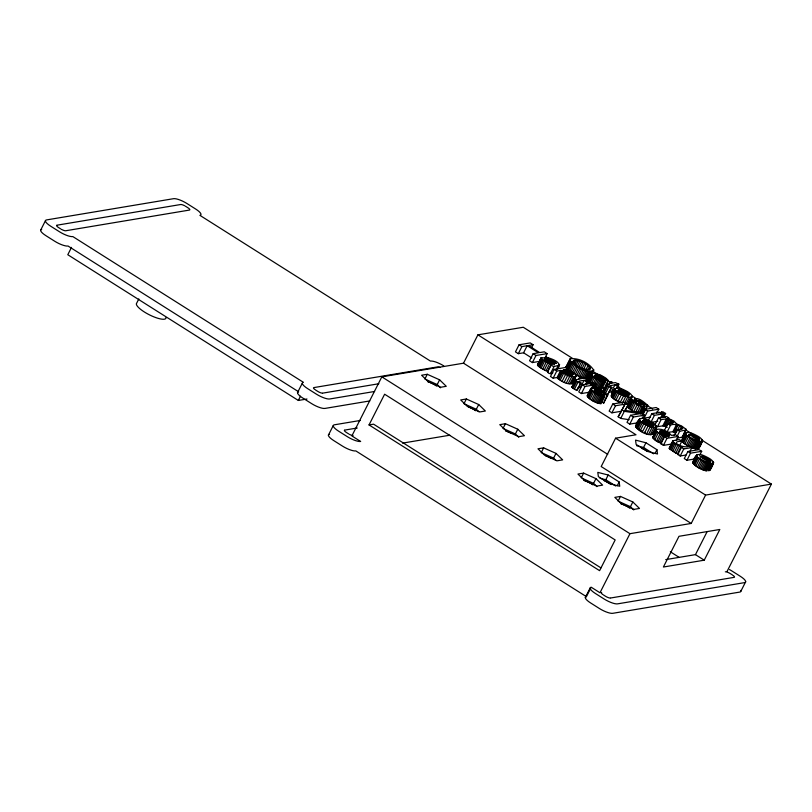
<?xml version="1.0" encoding="UTF-8"?>
<svg xmlns="http://www.w3.org/2000/svg" width="812" height="812" viewBox="0 0 812 812"><rect width="100%" height="100%" fill="white"/><g stroke="black" fill="none" stroke-linecap="round" stroke-linejoin="round"><path stroke-width="1.22" d="M632.243 396.621L632.304 396.094C630.142 392.419 625.737 390.694 622.012 388.958C616.369 385.558 611.943 390.247 611.284 396.215L614.288 399.423L620.063 402.722L623.657 395.637L629.422 397.322L632.243 396.621L627.95 405.178M653.051 434.156L656.715 426.544C654.543 422.859 650.138 421.144 646.423 419.398C640.78 415.998 636.354 420.697 635.694 426.665C639.45 431.466 646.951 436.085 653.051 434.156L652.818 432.969M641.186 413.917L644.829 406.436L637.856 400.194L640.82 401.087L644.505 403.635L643.53 406.477M685.44 433.161L686.252 435.1L691.327 438.774L687.734 445.859L683.582 443.058L681.755 440.764C683.542 432.786 686.759 430.664 693.468 433.912C696.737 435.597 700.766 437.12 702.563 440.53C697.559 455.319 694.422 446.316 702.471 441.038M711.86 463.703L700.198 456.334C698.35 460.424 708.318 461.338 710.52 463.865L706.927 470.95C701.639 469.843 695.945 467.245 692.809 462.769C694.595 454.791 697.802 452.67 704.522 455.918C707.78 457.603 711.809 459.125 713.616 462.525C708.612 477.324 705.476 468.311 713.515 463.043M696.483 455.156L696.402 455.674C699.548 460.16 705.232 462.759 710.52 463.865M557.367 369.176C563.924 362.142 550.78 358.528 545.745 357.036L553.774 361.025L556.423 363.451C546.243 357.107 530.419 354.002 551.622 364.568C547.532 369.379 545.441 375.631 552.87 372.809M608.371 380.787L602.9 391.8L608.208 380.341L605.519 377.844L600.119 374.789L592.963 373.276L591.664 373.885L588.061 380.97L589.664 383.68L593.257 376.595L591.664 373.885M607.65 395.353L607.315 396.002L604.737 393.972C598.353 385.771 585.716 390.724 602.21 394.977L604.635 396.652L601.042 403.737C595.866 402.985 590.212 400.428 587.238 396.043L591.41 388.075L597.287 388.512L604.798 392.409L607.65 395.353L603.712 403.097L600.931 401.504M611.284 396.215L614.968 388.613M635.694 426.665L639.379 419.053M698.868 448.122L702.563 440.53M709.921 470.128L713.616 462.525M587.238 396.043L590.943 388.44M633.776 401.077C636.131 394.612 644.637 402.752 647.671 405.269L645.621 409.766M677.178 438.196L682.506 437.049L686.008 429.223L681.593 425.975L676.853 424.037L673.848 421.012L667.789 418.231L668.926 418.038L666.55 416.546L658.471 417.896L654.878 424.98M682.506 437.049L686.008 429.223M593.714 370.12L593.582 370.577C585.219 373.002 574.287 366.567 569.659 359.635L570.085 358.823C578.662 357.615 589.096 362.883 593.714 370.12L587.959 381.478M653.751 425.183C638.455 427.528 639.998 412.141 653.751 425.183L652.726 427.213M551.622 364.568C551.652 367.937 557.215 365.806 559.61 364.832M604.219 381.873L605.447 379.407C599.063 371.206 586.437 376.159 602.93 380.412L605.356 382.087L601.763 389.181L594.841 387.019M40.6 230.253L45.391 220.803M71.517 247.376L67.792 254.724L298.339 400.458L306.997 399.017M138.832 298.907L136.7 303.109A16.484 4.344 26.9 0 0 149.946 315.097A16.484 4.344 26.9 0 0 166.003 317.502M297.496 392.643L302.297 383.193M298.339 400.458L300.47 396.256M328.403 435.141L333.194 425.691M607.721 454.344L463.52 363.197L381.833 376.849L351.86 435.922L360.65 441.474A10.992 2.903 26.9 0 1 347.323 436.673L338.543 431.121A10.992 2.903 26.9 0 1 334.3 424.818L360.457 420.443M369.034 424.93L384.624 394.216L615.171 539.95L599.591 570.663L369.034 424.93L373.571 424.168L600.91 567.872M427.274 374.291L421.601 375.235L428.269 381.721L440.622 387.253L446.285 386.309L439.617 379.823L427.274 374.291L424.879 379.011L437.221 384.553L440.561 387.791M437.221 384.553L439.617 379.823M463.52 363.197L477.903 334.838L523.283 327.256L572.48 358.356M466.362 398.996L460.688 399.94L467.357 406.426L479.699 411.958L485.373 411.014L478.704 404.528L466.362 398.996L463.957 403.716L476.309 409.258L478.806 411.684M476.309 409.258L478.704 404.528M531.535 347.759L533.078 344.724L530.216 342.918L519.061 344.785L515.468 351.87L518.32 353.677L523.578 352.804L531.738 357.96M518.32 353.677L521.923 346.592L527.181 345.709L538.397 352.804L533.139 353.687L529.546 360.772L532.398 362.578L539.838 361.33M523.578 352.804L527.181 345.709M532.398 362.578L536.001 355.494L547.156 353.626L544.588 358.691M505.44 423.702L499.766 424.646L506.444 431.131L518.787 436.663L524.461 435.719L517.782 429.233L505.44 423.702L503.044 428.421L515.387 433.963L518.726 437.201M548.019 371.652L541.086 368.212L537.514 365.156L541.249 357.493M537.514 365.156L541.117 358.072M541.137 358.366L537.473 364.821M537.777 365.603L541.371 358.508M538.254 366.131L541.848 359.046M538.965 366.74L542.568 359.655M539.909 367.44L543.512 360.345M541.086 368.212L545.532 359.259L554.454 363.918C552.393 365.227 541.462 359.564 545.532 359.259M545.207 361.523L546.232 359.503M545.999 361.878L547.024 359.848M542.66 369.155L546.263 362.071M548.404 360.954L549.43 358.924M544.273 370.018L547.867 362.923M548.577 363.289L550.678 359.34M546.029 370.83L549.622 363.746M551.033 362.04L552.069 360.01M515.387 433.963L517.782 429.233M547.552 372.16L551.277 364.781M552.749 363.055L553.774 361.025M554.383 364.182L555.418 362.162M550.323 373.906L554.22 366.232M554.088 369.399L550.495 376.494L553.145 378.169L557.083 377.509L560.676 370.424C564.31 374.393 570.339 377.509 575.779 376.474L576.104 375.174L574.155 373.114L566.634 369.237L567.689 369.064L565.274 367.531L554.088 369.399L556.748 371.074L560.676 370.424M556.24 369.47L558.291 365.42M557.479 368.496L559.529 364.446M553.145 378.169L556.748 371.074M576.216 375.936L572.186 383.558C566.877 384.685 561.336 381.498 557.448 378.067L561.041 370.972M558.077 378.727L561.681 371.632M562.554 371.764L563.589 369.734C566.279 369.166 575.292 372.424 572.166 375.063C569.456 375.692 560.473 372.322 563.589 369.734M558.981 379.468L562.584 372.383M562.858 372.698L564.401 369.663M572.125 363.116L568.532 370.211L566.055 366.719L570.085 358.823M566.126 367.257L569.719 360.173M563.741 372.749L565.284 369.714M560.168 380.28L563.761 373.185M566.411 367.887L570.004 360.792M564.695 372.911L566.238 369.876M566.908 368.587L570.501 361.492M565.213 374.21L567.263 370.16M567.618 369.369L571.212 362.284M562.066 381.376L565.67 374.281M566.248 374.576L568.298 370.526M573.099 362.274L574.125 360.254C580.245 360.112 587.37 363.39 590.527 368.587L590.091 369.196C583.757 370.404 576.479 366.435 572.764 361.421L574.125 360.254M567.223 374.992L569.283 370.942M569.608 371.084L573.211 363.999M564.157 382.371L567.75 375.286M573.891 363.177L575.434 360.142M568.156 375.459L570.207 371.409M570.866 371.997L576.835 360.234M569.029 375.966L571.08 371.916M566.248 383.173L569.841 376.088M570.318 375.489L571.861 372.444M576.266 364.588L578.327 360.528M572.825 371.926L575.901 365.847M570.938 375.997L572.48 372.952M571.912 375.469L572.937 373.439M568.177 383.7L571.77 376.606M572.227 375.926L573.252 373.906M576.824 367.105L579.91 361.035M573.729 373.804L577.332 366.719M569.882 383.934L573.475 376.839M578.438 367.755L581.524 361.675M578.794 367.542L575.201 374.626L584.021 378.169L589.654 378.037M571.272 383.873L574.866 376.778M573.028 381.254L576.104 375.174M572.186 383.558L575.779 376.474M580.032 368.486L583.117 362.416M576.703 375.408L580.296 368.313M586.294 384.837L587.827 381.792L586.761 381.975L584.102 380.29L579.372 381.082L578.956 381.63L580.976 382.939L577.383 390.034L576.55 390.47L573.201 388.41L571.922 386.959L575.525 379.874L581.463 378.625L579.524 377.397L578.489 379.417M572.024 387.304L575.881 379.62M578.235 376.139L584.67 363.238M572.43 387.771L576.023 380.686L575.525 379.874M573.201 388.41L576.804 381.315L576.023 380.686M543.644 447.848L537.97 448.803L544.649 455.278L556.991 460.82L562.665 459.866L555.997 453.39L543.644 447.848L541.249 452.578L553.591 458.11L556.098 460.546M579.768 376.798L583.361 369.714M583.635 369.216L586.203 364.152M574.429 389.232L578.022 382.137L576.804 381.315M581.24 377.357L584.843 370.272M586.041 369.511L588.091 365.461M582.661 377.813L586.254 370.729M576.55 390.47L580.976 382.939M587.959 369.714L589.502 366.679M584.021 378.169L587.614 371.084M584.102 380.29L580.509 387.375L578.144 387.771M589.309 369.775L590.334 367.745M585.29 378.422L588.893 371.338M582.356 384.797L578.763 391.881L581.412 393.556L589.492 392.206L593.085 385.121L590.436 383.447L582.356 384.797L585.005 386.471L593.085 385.121M586.447 378.565L590.04 371.47M587.472 378.585L591.075 371.5M588.385 378.504L591.978 371.419M585.736 383.995L587.989 379.64L584.528 378.108L582.529 378.443L580.59 377.215L579.524 377.397M589.116 378.321L592.719 371.226L598.15 374.576M581.412 393.556L585.005 386.471M591.583 373.621L593.633 369.572M588.203 382.117L591.806 375.032M588.791 382.858L592.384 375.773M594.008 377.194L595.044 375.164M590.821 384.583L594.425 377.499L593.257 376.595M594.699 377.012L595.724 374.992M553.591 458.11L555.997 453.39M595.013 377.956L596.546 374.911M595.886 377.996L597.429 374.961M593.308 383.538L595.876 378.473L594.425 377.499M587.35 395.535L591.41 388.075M587.492 396.682L590.832 388.948M596.292 379.163L598.353 375.114M594.597 384.309L597.165 379.245L595.876 378.473M588.071 397.423L591.664 390.339L591.085 389.587M597.267 379.437L599.317 375.388M592.537 388.918L594.587 384.868L596.16 384.604L593.511 382.929L591.938 383.193L594.587 384.868M588.944 398.245L592.537 391.161L591.664 390.339M598.261 379.813L600.322 375.763M594.11 388.654L598.444 379.935L597.165 379.245M599.266 380.26L601.316 376.21M590.111 399.149L593.704 392.054L592.537 391.161M593.978 391.577L595.003 389.557M596.12 387.628L599.713 380.544L605.356 382.087M594.8 391.506L595.835 389.476M600.261 380.777L602.321 376.727M595.166 392.561L596.708 389.516M597.399 388.156L600.992 381.072M591.562 400.123L595.166 393.038L593.704 392.054M601.773 380.361L603.316 377.326M595.582 393.729L597.632 389.679M598.627 388.593L602.22 381.508M592.851 400.895L596.444 393.8L595.166 393.038M602.9 381.153L604.443 378.118M597.064 392.988L598.606 389.953M599.763 388.907L603.357 381.813M603.631 381.863L605.163 378.818M597.551 394.378L599.601 390.318M594.13 401.585L597.723 394.49L596.444 393.8M603.905 382.442L605.447 379.407M600.809 389.1L604.402 382.016M604.95 381.599L606.493 378.565M599.063 393.81L600.596 390.765M595.399 402.194L599.002 395.109L604.635 396.652M599.55 395.342L601.601 391.293M596.678 402.722L600.271 395.637M601.063 394.926L602.606 391.881M597.906 403.158L601.499 396.063M603.306 392.277L606.899 385.192L606.402 384.38L612.339 383.122L610.401 381.894L608.858 384.929M602.189 395.718L603.722 392.683M604.087 392.906L607.68 385.822L606.899 385.192M599.043 403.473L602.636 396.378M602.91 396.418L604.453 393.384M603.194 397.007L604.737 393.972M600.088 403.665L603.681 396.571M605.305 393.729L608.898 386.644L607.68 385.822M604.412 400.976L611.03 387.892L611.852 387.446L609.639 385.791L614.978 384.786L617.648 386.471L618.714 386.299L617.678 388.319M611.852 387.446L607.427 394.977M609.02 392.277L611.385 391.881L614.978 384.786M614.928 389.242L611.375 395.698M611.568 396.875L615.161 389.79L614.877 389.131M616.612 388.501L617.648 386.471M617.841 386.167L618.866 384.137L615.405 382.614L613.405 382.949L611.466 381.721L610.401 381.894M612.187 397.647L615.78 390.562L615.161 389.79M613.09 398.499L616.684 391.404L615.78 390.562M617.323 391.912L618.348 389.882C621.901 389.121 629.138 391.76 628.874 395.353C625.341 396.124 617.973 393.465 618.348 389.882M617.973 391.739L618.998 389.709M614.288 399.423L617.891 392.328L616.684 391.404M618.267 392.673L619.81 389.638M642.972 418.2L644.515 415.165L640.668 412.74L624.804 410.334L628.204 404.863L623.91 402.143L612.755 404.011L609.152 411.095L611.913 412.831L621.403 411.248L618.155 416.779L620.733 418.413L629.138 419.702M619.14 392.724L620.683 389.689M615.79 400.417L619.383 393.333L617.891 392.328M619.566 393.911L621.627 389.861M620.571 394.206L622.631 390.146M611.913 412.831L615.506 405.746L625.007 404.163L621.921 410.233M617.881 401.646L621.474 394.551L619.383 393.333M621.606 394.581L623.667 390.531M622.631 395.038L624.682 390.988M581.209 477.832L583.615 473.112L595.957 478.644L602.626 485.129L596.952 486.083L584.61 480.542L577.941 474.056L583.615 473.112M624.154 394.551L625.697 391.516M624.641 396.154L626.702 392.105M622.175 403.584L625.778 396.5M626.042 395.748L627.585 392.703M626.762 396.317L628.305 393.272M627.808 395.83L628.843 393.81M624.601 403.148L627.676 397.068M628.173 396.337L629.198 394.307M618.155 416.779L625.007 404.163M625.829 404.406L629.422 397.322M631.036 397.23L627.443 404.315L628.65 403.706M620.733 418.413L624.327 411.319L639.937 413.724L630.599 415.287L627.006 422.382L629.757 424.118L638.435 422.666M628.224 404.082L631.827 396.997M625.128 410.933L631.34 398.814L633.878 400.823C641.916 407.644 644.85 406.619 634.811 399.057M631.086 399.91L637.268 404.569L633.664 411.654L627.493 406.995L631.34 398.814M627.849 407.522L631.442 400.428M628.447 408.131L632.051 401.037M629.32 408.842L632.913 401.747M633.857 400.722L634.882 398.692M634.284 400.529L635.309 398.509M477.903 334.838L635.999 434.775L615.577 438.186L601.184 466.545L691.215 523.446L705.598 495.087L771.4 484.094L727.014 571.526M633.543 402.62L635.086 399.585M630.447 409.654L634.04 402.559M596.891 486.611L593.562 483.373L595.957 478.644M634.72 402.285L635.745 400.265M631.837 410.567L635.441 403.473M635.989 403.331L637.014 401.311M638.516 402.498L639.541 400.468M638.1 404.955L639.135 402.925M639.795 403.117L640.82 401.087M635.471 412.597L639.064 405.503L642.231 406.761L644.779 406.822M629.757 424.118L633.36 417.033L644.515 415.165M641.429 404.092L642.465 402.062M637.156 413.338L640.749 406.254M642.718 404.975L643.743 402.945M639.156 412.831L642.231 406.761M600.017 478.278L605.793 479.75L608.198 475.02L619.17 481.963L619.749 486.256L609.345 483.607L598.373 476.664L597.794 472.371L608.198 475.02M643.48 405.665L644.505 403.635M640.353 413.095L643.439 407.025M642.444 409.938L644.495 405.888M640.698 414.12L644.292 407.035M641.236 413.521L644.829 406.436M635.786 426.138L639.846 418.667M642.444 414.445L645.012 409.38L656.167 407.522L658.816 409.197L656.766 413.247M635.969 427.325L639.572 420.23L639.288 419.571M647.671 405.269L643.733 413.146L641.886 412.07M636.588 428.097L640.181 421.002L639.572 420.23M637.501 428.939L641.094 421.854L640.181 421.002M642.302 417.033L644.068 418.15L647.661 411.055L658.816 409.197M642.373 422.179L643.408 420.149M638.699 429.863L642.292 422.768L641.094 421.854M642.668 423.123L644.21 420.078M643.551 423.174L645.083 420.129M640.191 430.857L643.794 423.773L642.292 422.768M644.484 423.336L646.027 420.301M644.982 424.646L647.032 420.596M642.282 432.085L648.067 420.981M648.189 420.758L651.792 413.663L659.872 412.313L662.521 413.988L660.461 418.038M647.042 425.478L649.092 421.428M617.252 485.738L619.17 481.963M644.464 433.161L650.107 421.956M662.521 413.988L654.442 415.338L650.838 422.433L657.771 421.276M649.559 425.589L651.102 422.555M646.585 434.034L651.995 423.153M651.163 426.757L652.706 423.722M652.219 426.28L653.244 424.25M648.494 434.603L652.087 427.508L656.654 427.061M652.584 426.777L653.609 424.747M636.618 445.717L643.551 447.483L645.946 442.763L656.928 449.696L657.507 453.989L647.103 451.34L636.121 444.408L635.552 440.114L645.946 442.763M660.339 414.09L661.364 412.07L662.947 411.806L665.596 413.481L663.536 417.53M650.229 434.856L653.822 427.762M620.5 496.426L614.826 497.38L621.495 503.856L633.837 509.398L639.511 508.444L632.842 501.968L620.5 496.426L618.105 501.156L630.447 506.688L633.776 509.936M651.853 434.765L656.421 425.874M652.635 434.532L656.715 426.544M655.761 425.539L657.527 426.655L661.13 419.571L667.434 418.85L673.229 421.651L673.655 422.656L667.768 423.762L664.175 430.857M661.963 417.794L664.023 413.744L665.596 413.481M656.522 429.386L656.329 430.766L658.329 432.857L665.566 436.572L664.551 436.744L660.948 443.839L661.973 443.667L656.39 441.099L652.736 437.851L656.522 429.386C661.932 428.228 668.002 431.405 671.524 435.435L675.523 434.765L678.162 436.44L676.102 440.49M652.736 437.851L656.329 430.766M654.391 435.13L655.934 432.096M653.487 438.835L657.081 431.751M654.736 439.942L658.329 432.857M659.171 432.796L660.197 430.776C662.886 430.076 671.96 433.659 668.509 436.115C665.82 436.683 657.121 433.324 660.197 430.776M657.527 426.655L662.805 425.864L666.398 418.769M659.994 432.725L661.019 430.695M662.805 425.864L663.84 425.945L667.434 418.85M656.39 441.099L659.994 434.014M660.349 433.77L661.892 430.725M663.84 425.945L664.916 426.209L668.509 419.124M661.252 433.912L662.795 430.878M657.822 441.941L661.425 434.856M661.678 435.181L663.739 431.131M664.916 426.209L666.104 426.665L669.697 419.581M662.633 435.526L664.693 431.476M659.232 442.652L662.825 435.567M668.865 424.219L670.925 420.169M663.577 435.932L665.627 431.882M655.01 453.482L656.928 449.696M660.613 443.23L664.206 436.135M670.529 423.874L672.072 420.829M664.49 436.399L666.54 432.349M666.825 432.532L670.418 425.437C674.254 421.651 691.662 429.873 677.025 429.619L673.95 435.699M665.383 436.927L667.434 432.877M672.204 423.681L673.229 421.651M630.447 506.688L632.842 501.968M666.713 436.47L668.256 433.435M585.3 597.53L590.101 588.081M740.696 590.395A10.992 2.903 26.9 0 1 739.783 592.08L612.755 613.314A10.992 2.903 26.9 0 1 599.429 608.523L590.649 602.971A10.992 2.903 26.9 0 1 586.406 596.658L590.669 588.253M667.88 435.983L668.905 433.963M660.948 443.839L663.414 445.392L667.007 438.297L678.162 436.44M668.367 436.48L669.392 434.461M668.682 436.957L669.707 434.927M667.992 432.329L672.864 431.74L676.467 424.646M672.864 431.74L673.615 431.882L677.218 424.798M673.615 431.882L674.417 432.126L678.02 425.041M679.674 425.752L676.071 432.837L674.417 432.126M669.24 448.082L673.077 440.703L679.197 439.546L681.847 441.22L675.838 453.116L669.281 448.478L673.077 440.703M669.281 448.478L672.843 440.997M669.636 449.006L673.229 441.911L672.874 441.383M679.786 429.721L681.319 426.676M677.096 436.348L679.664 431.284L686.11 429.964M670.367 449.716L673.97 442.631L673.229 441.911M681.095 429.254L682.121 427.224M671.412 450.538L675.005 443.453L673.97 442.631M691.215 523.446L629.95 533.687L599.977 592.76L591.197 587.208A10.992 2.903 26.9 0 0 595.44 593.511L604.229 599.063A10.992 2.903 26.9 0 0 617.546 603.864L744.584 582.63A10.992 2.903 26.9 0 0 740.341 576.317L731.551 570.765A10.992 2.893 26.9 0 0 729.491 569.557M672.681 451.391L676.274 444.306L675.005 443.453M674.254 452.325L677.847 445.23L676.274 444.306M682.181 437.292L686.181 429.639M681.755 440.764L685.886 432.786M682.039 441.423L685.632 434.329M682.659 442.195L686.252 435.1M685.967 455.035L680.202 455.999L677.827 454.507L681.42 447.412L682.608 447.219L681.014 446.691L677.421 453.776L675.838 453.116M683.582 443.058L687.185 435.963M688.119 436.359L689.144 434.329L700.807 441.698M684.831 444.002L688.424 436.917M680.202 455.999L683.795 448.914L691.875 447.564L689.824 451.614M686.384 445.047L689.987 437.952M692.453 436.846L693.489 434.826L698.097 437.272L699.7 439.393L699.152 439.759L690.413 434.237L693.489 434.826M689.043 446.58L692.636 439.495L691.327 438.774M694.321 437.648L695.346 435.618M699.639 455.359L701.69 451.31L699.041 449.635L687.886 451.502L684.293 458.587L686.942 460.262L695.62 458.81M699.467 441.87L693.905 440.124L690.312 447.219L695.874 448.955L699.467 441.87C697.275 439.343 687.307 438.429 689.144 434.329M691.55 447.757L695.143 440.672M696.158 438.683L697.183 436.653M697.072 439.302L698.097 437.272M692.737 448.204L696.331 441.119M686.942 460.262L690.535 453.177L701.69 451.31M697.792 439.871L698.817 437.851M693.854 448.559L697.447 441.464M694.899 448.803L698.493 441.718M697.589 448.742L701.192 441.647M700.248 443.92L702.309 439.871M698.411 448.498L702.004 441.413M692.809 462.769L696.929 454.781M693.083 463.419L696.686 456.334M693.702 464.19L697.295 457.105M694.636 465.053L698.229 457.968M695.874 466.007L699.477 458.912M697.437 467.042L701.03 459.957M702.613 458.557L703.639 456.527L704.532 456.821L709.15 459.277L710.754 461.389L710.195 461.754L701.466 456.232L703.639 456.527M698.777 467.864L702.38 460.769M703.507 458.851L704.532 456.821M704.44 459.216L705.466 457.197M700.086 468.585L703.689 461.49M705.364 459.643L706.399 457.623M701.365 469.214L704.958 462.129M702.603 469.762L706.196 462.667M707.211 460.678L708.237 458.658M708.125 461.297L709.15 459.277M703.781 470.209L707.384 463.114M708.835 461.876L709.871 459.846M704.897 470.554L708.49 463.469M709.363 462.404L710.398 460.374M709.698 462.891L710.723 460.861M705.943 470.808L709.546 463.713M708.643 470.737L712.236 463.652M712.327 463.896L713.352 461.876M709.465 470.503L713.058 463.408M665.749 559.61L695.458 554.637L707.14 531.606M704.237 560.189L719.818 529.475L678.984 536.306L663.394 567.02L704.237 560.189L695.458 554.637M740.879 591.207L745.68 581.747M566.055 366.719L567.608 365.471M652.543 437.049L653.883 436.145M603.712 403.097L603.895 401.991M647.682 405.716L644.555 404.447M692.89 462.251L694.138 461.642M588.061 380.97L589.36 380.361M571.922 386.959L573.221 386.492M602.808 391.465L604.098 390.988M636.243 425.762L637.085 425.518M587.817 395.16L588.649 394.926M669.474 447.788L670.59 447.473M56.982 225.198L180.64 204.522A4.121 1.086 26.9 0 1 184.862 205.862M533.078 344.724L528.49 345.496L539.716 352.581L544.294 351.819L547.156 353.626M322.658 393.14L378.859 383.741M374.576 391.475L329.743 398.976A10.992 2.903 26.9 0 1 316.426 394.175L307.636 388.623A10.992 2.903 26.9 0 1 303.394 382.32L72.847 236.586A10.992 2.903 26.9 0 1 59.52 231.785L50.74 226.233A10.992 2.903 26.9 0 1 46.497 219.93L173.555 198.686A10.992 2.903 26.9 0 1 186.882 203.477L195.662 209.029A10.992 2.903 26.9 0 1 199.904 215.342L430.431 361.086A10.992 2.893 26.9 0 1 443.748 365.877M369.785 400.935L324.952 408.426A10.992 2.903 26.9 0 1 311.625 403.625L302.846 398.083A10.992 2.903 26.9 0 1 298.603 391.77L68.046 246.036A10.992 2.903 26.9 0 1 54.729 241.245L45.949 235.693A10.992 2.903 26.9 0 1 41.696 229.38M587.989 379.64L585.168 380.107L587.827 381.792M618.866 384.137L616.044 384.614L618.714 386.299M344.785 430.086L357.27 427.995M402.62 443.108L449.818 435.212M644.068 418.15L650.27 417.114M681.847 441.22C667.454 441.332 685.287 449.533 689.226 445.889L691.875 447.564M663.414 445.392L672.082 443.941M677.827 454.507L679.015 454.304M610.462 598.028L734.099 577.362A4.121 1.086 26.9 0 0 733.195 575.464M652.087 427.508L643.794 423.773M644.342 432.238L645.378 432.613M681.014 446.691L677.847 445.23M659.557 442.053L660.491 442.459M618.917 401.341L619.942 401.788M582.336 478.339L593.562 483.373M598.444 379.935L599.713 380.544M597.723 394.49L599.002 395.109M666.104 426.665L667.322 427.254M621.474 394.551L623.657 395.637M692.636 439.495L693.905 440.124M637.268 404.569L639.064 405.503M605.244 379.854L608.026 381.447M601.651 386.938L604.432 388.532M608.898 386.644L611.03 387.892M578.022 382.137L580.154 383.386M657.771 441.068L658.654 441.586M641.318 430.675L642.312 431.263M661.364 412.07L664.023 413.744M606.696 379.986L610.979 382.685M617.394 386.745L621.677 389.445M632.365 396.205L636.649 398.915M646.271 404.995L652.686 409.055M656.969 411.755L659.1 413.115M663.384 415.815L665.525 417.165M676.213 423.925L678.355 425.275M685.846 430.015L692.26 434.065M701.883 440.155L771.4 484.094M645.012 409.38L647.661 411.055M651.792 413.663L654.442 415.338M658.471 417.896L661.13 419.571M667.768 423.762L670.418 425.437M677.025 429.619L679.664 431.284M611.385 391.881L613.161 392.998M519.061 344.785L521.923 346.592M533.139 353.687L536.001 355.494M612.755 404.011L615.506 405.746M621.748 409.695L624.327 411.319M630.599 415.287L633.36 417.033M664.551 436.744L667.007 438.297M681.42 447.412L683.795 448.914M687.886 451.502L690.535 453.177M643.551 447.483L653.528 453.796M615.577 438.186L705.598 495.087M185.633 206.319L187.836 207.71A4.121 1.086 26.9 0 1 189.419 210.075L65.762 230.75A4.121 1.086 26.9 0 1 61.539 229.4M605.793 479.75L615.78 486.053M732.505 574.997L730.313 573.607A4.121 1.086 26.9 0 0 725.319 571.81M670.326 551.774L678.903 557.194M381.833 376.849L629.95 533.687M60.768 228.954L58.576 227.563A4.121 1.086 26.9 0 1 56.688 225.31M315.472 389.953L317.665 391.333A4.121 1.086 26.9 0 0 322.202 393.15M348.571 433.841L346.369 432.451A4.121 1.086 26.9 0 1 344.481 430.198M603.275 594.841L605.468 596.231A4.121 1.086 26.9 0 0 610.005 598.038M586.406 596.658L355.849 450.924A10.992 2.903 26.9 0 1 342.532 446.133L333.742 440.581A10.992 2.903 26.9 0 1 329.499 434.268M616.014 399.616L616.917 400.225M694.169 447.777L695.874 448.955M639.156 428.959L639.694 429.487M557.083 377.509L557.448 378.067M698.706 446.965L698.97 447.615M572.511 382.269L572.622 383.02M353.108 435.648A4.121 1.086 26.9 0 1 349.343 434.298M427.548 381.61A8.242 2.172 26.9 0 1 436.541 386.025M468.382 406.853A8.242 2.172 26.9 0 1 475.629 410.73M505.714 431.02A8.242 2.172 26.9 0 1 511.296 433.283M545.674 455.715A8.242 2.172 26.9 0 1 551.328 458.496M583.879 480.43A8.242 2.172 26.9 0 1 592.872 484.845M620.774 503.744A8.242 2.172 26.9 0 1 629.767 508.17M641.876 448.427A8.242 2.172 26.9 0 1 647.529 451.208M604.118 480.694A8.242 2.172 26.9 0 1 611.365 484.561M602.585 594.364A4.121 1.086 26.9 0 1 601.682 592.476M440.084 367.481A4.121 1.086 26.9 0 0 437.516 366.922L313.879 387.588A4.121 1.086 26.9 0 0 314.782 389.476"/></g></svg>
